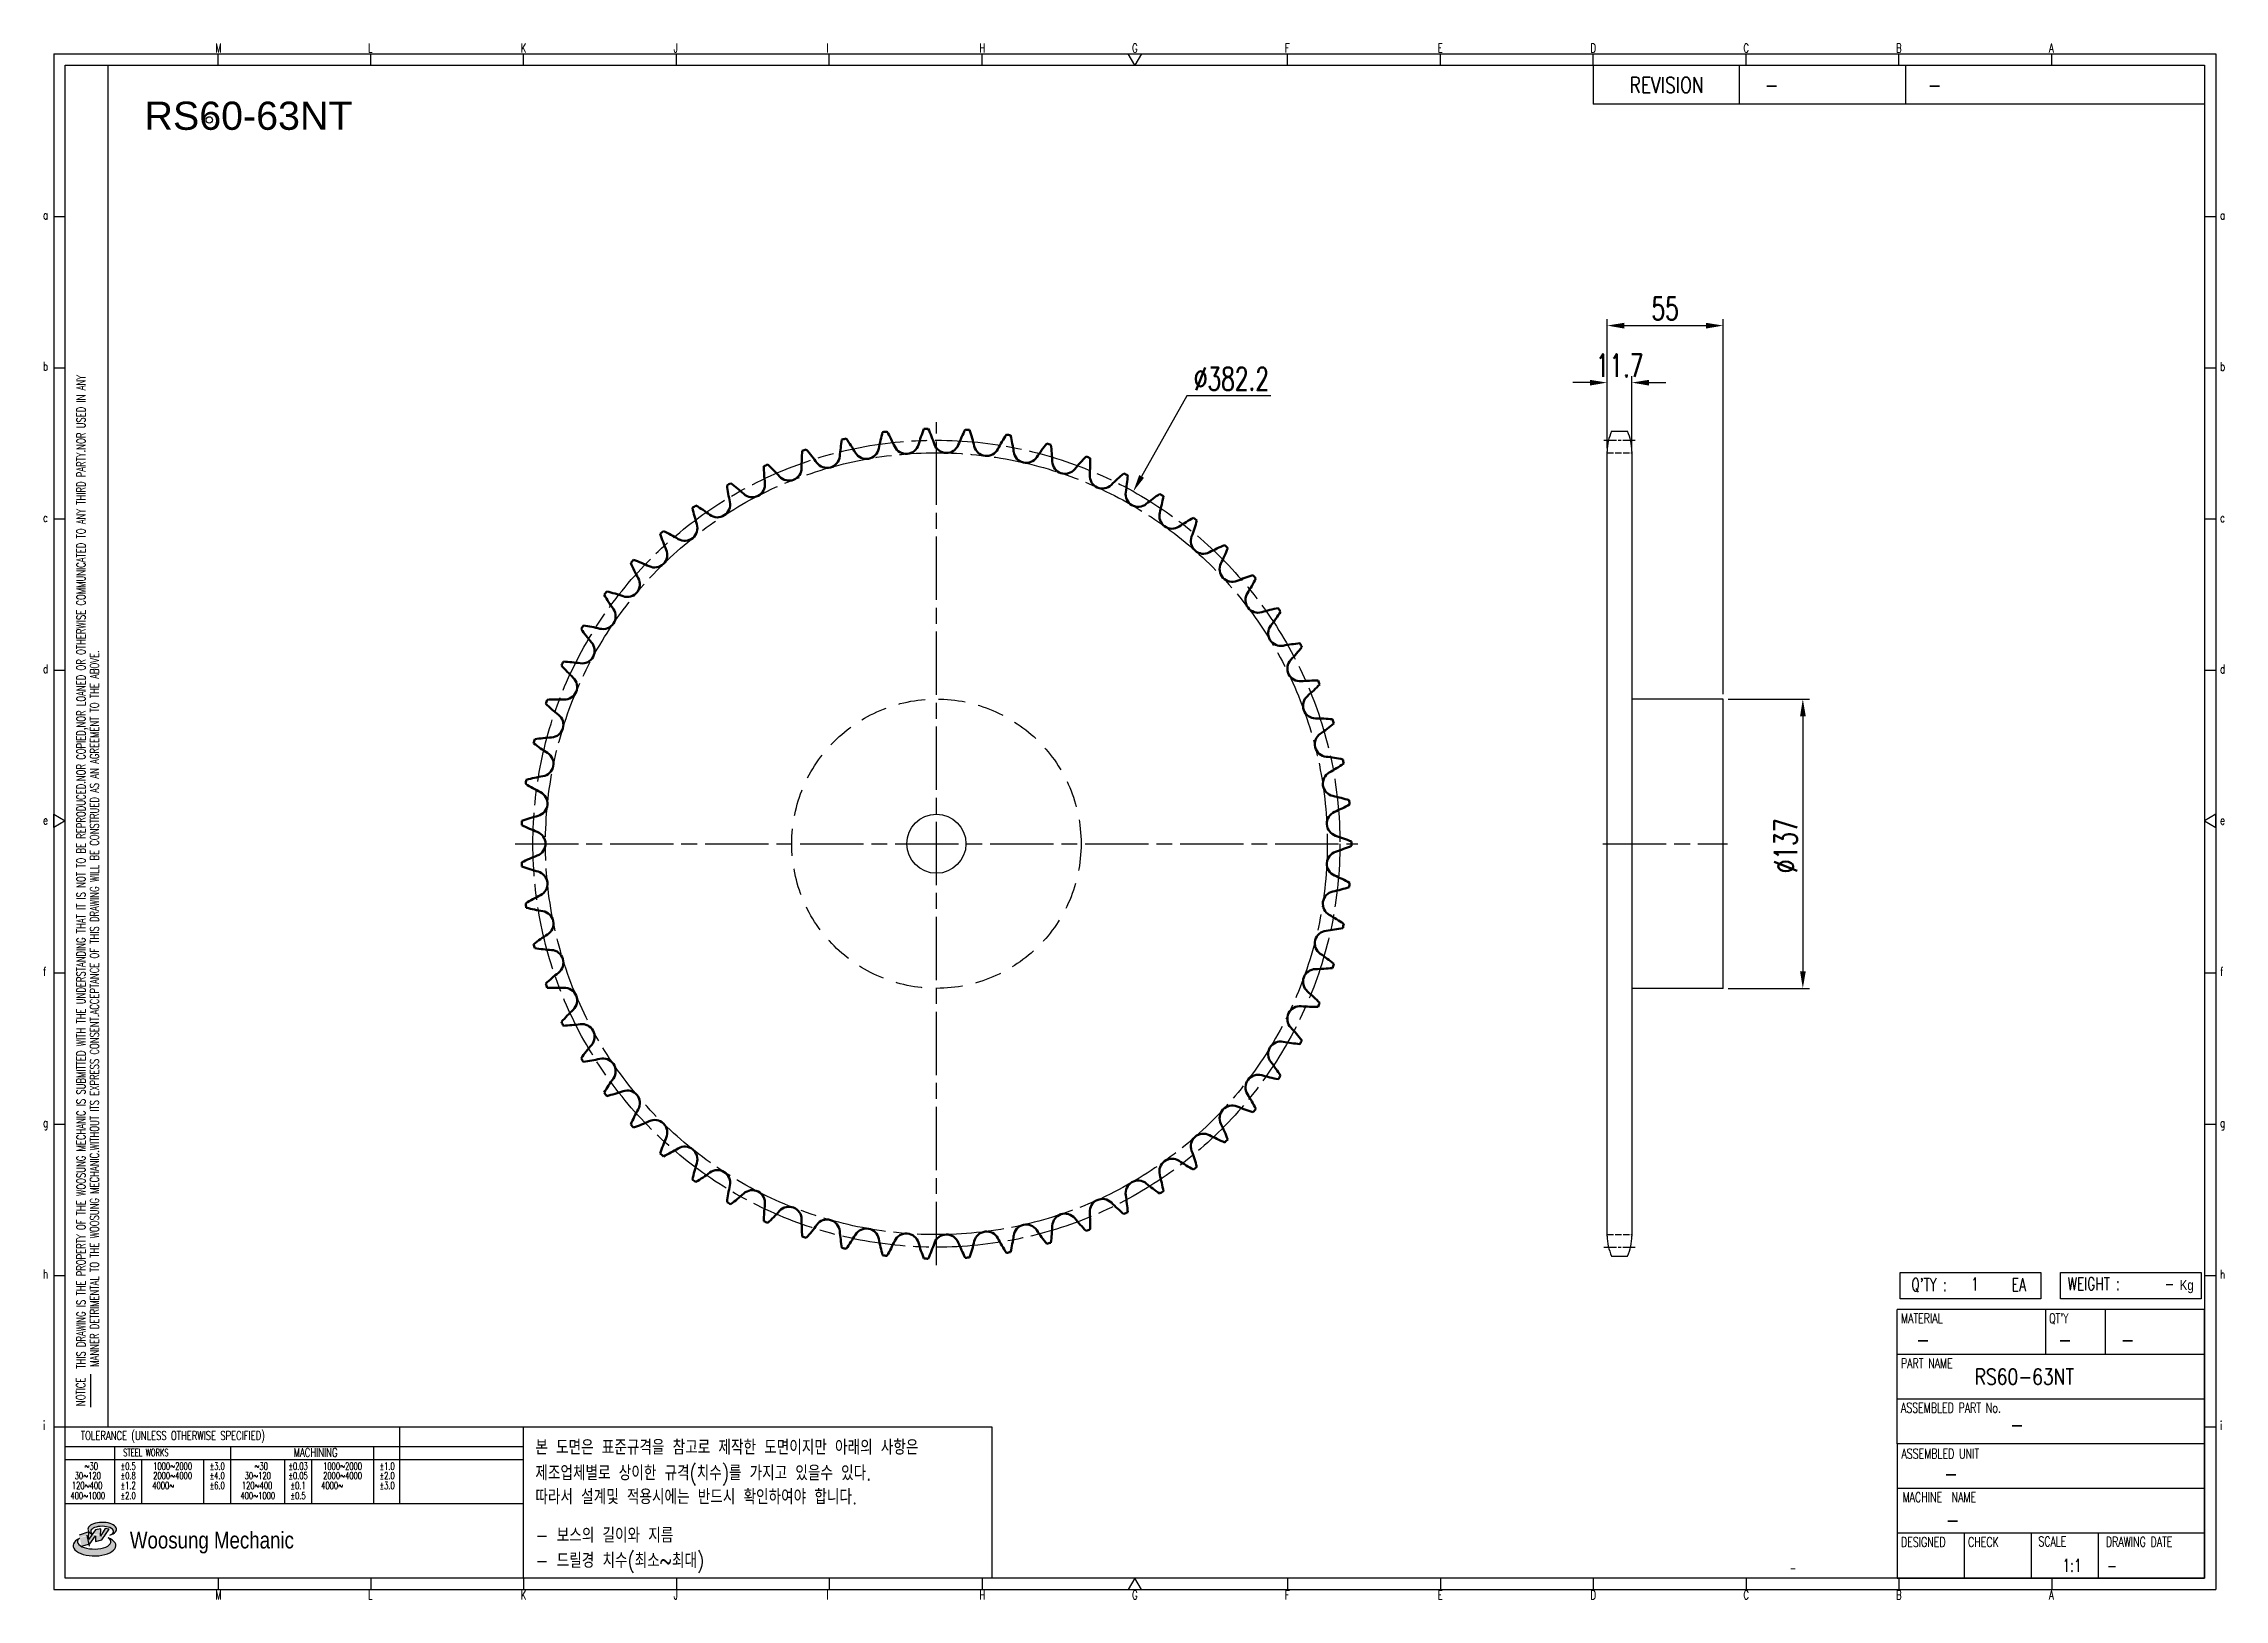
# Model space of a CAD drawing. Header units: millimetres. Extents: x 24038 to 25071, y 27 to 764.
import ezdxf
from ezdxf.enums import TextEntityAlignment as Align

# ---------------------------------------------------------------- set-up
doc = ezdxf.new("R2010")
doc.units = ezdxf.units.MM
for name, pattern in [('AM_ISO02W050', [7.5, 6, -1.5]), ('AM_ISO02W050x2', [3.75, 3, -0.75]), ('AM_ISO08W050', [18, 12, -1.5, 3, -1.5]), ('AM_ISO08W050x2', [9, 6, -0.75, 1.5, -0.75]), ('HIDDEN', [9.525, 6.35, -3.175])]:
    doc.linetypes.add(name, pattern=pattern)
for name, color, linetype, lineweight in [('AM_0N', 7, 'Continuous', 50), ('AM_3N', 6, 'AM_ISO02W050', 25), ('AM_7N', 4, 'AM_ISO08W050', 25)]:
    doc.layers.add(name, color=color, linetype=linetype, lineweight=lineweight)
for name, color, linetype in [('HL', 2, 'HIDDEN'), ('S-DIM', 7, 'Continuous'), ('TITLE', 7, 'Continuous'), ('도면레이아웃', 7, 'Continuous')]:
    doc.layers.add(name, color=color, linetype=linetype)
doc.styles.add('HAN', font='ROMANS.shx', dxfattribs={"width": 0.7, "bigfont": 'whgtxt.shx'})
doc.styles.add('HKD_ST2', font='romans.shx', dxfattribs={"width": 0.7, "height": 4, "bigfont": '@extfont2.shx'})
doc.styles.add('HSG', font='SIMPLEX.shx', dxfattribs={"width": 0.7, "bigfont": 'HSG.shx'})
doc.styles.add('ROMANS', font='romans.shx', dxfattribs={"width": 0.7, "bigfont": 'whgtxt.shx'})
doc.styles.add('SLDTEXTSTYLE4', font='arial.ttf', dxfattribs={"width": 0.8})
doc.styles.get("Standard").update_dxf_attribs({"font": 'arial.ttf'})
doc.dimstyles.new('APP23', dxfattribs={"dimscale": 4.5, "dimtxt": 2.4, "dimasz": 1.8, "dimexe": 0.7, "dimexo": 0.5, "dimgap": 0.6, "dimtad": 1, "dimtoh": 1, "dimdec": 1, "dimrnd": 0.01, "dimzin": 9, "dimdsep": 46, "dimtxsty": 'HSG', "dimcen": 0, "dimclrd": 1, "dimclre": 1, "dimclrt": 256, "dimazin": 2, "dimtp": 1, "dimtm": 1, "dimtfac": 0.5, "dimtdec": 1, "dimtix": 1, "dimtofl": 0, "dimtmove": 0, "dimatfit": 3, "dimfxl": 0, "dimtvp": 1, "dimtolj": 2, "dimlwd": -1, "dimlwe": -1, "dimarcsym": 0})

# ---------------------------------------------------------------- blocks, each defined once
blk = doc.blocks.new('SUYWSHJH')
at = {"layer": '도면레이아웃'}
h = blk.add_hatch(color=10, dxfattribs=at)
h.paths.add_polyline_path([(1.544, 35.177), (1.554, 34.966), (1.779, 35.034), (2.054, 35.422), (1.908, 35.446), (1.728, 35.167), (1.741, 35.439), (1.547, 35.405), (1.292, 35.041), (1.295, 35.33), (0.943, 35.208), (1.03, 34.8), (1.336, 34.885)])
edge = h.paths.add_edge_path()
edge.add_ellipse((1.795, 35.421), major_axis=(-0.53, 0), ratio=0.487785, start_angle=122.36065, end_angle=403.39574)
edge.add_line((1.411, 35.244), (1.419, 35.261))
edge.add_ellipse((1.798, 35.344), major_axis=(-0.423, 0), ratio=0.444396, start_angle=131.58977, end_angle=386.19408, ccw=False)
edge = h.paths.add_edge_path()
edge.add_ellipse((1.512, 34.815), major_axis=(-0.793, 0), ratio=0.480113, start_angle=314.67633, end_angle=590.85213)
edge.add_ellipse((1.501, 34.958), major_axis=(-0.62, 0), ratio=0.43311, start_angle=331.7024, end_angle=574.42495, ccw=False)
for p, q in [((0, 90.118), (80.15, 90.118)), ((0, 90.118), (0, 33.191)), ((6.089, 89.693), (6.089, 90.118)), ((11.753, 89.693), (11.753, 90.118)), ((17.418, 89.693), (17.418, 90.118)), ((23.082, 89.693), (23.082, 90.118)), ((28.746, 89.693), (28.746, 90.118)), ((34.411, 89.693), (34.411, 90.118)), ((45.739, 89.693), (45.739, 90.118)), ((51.404, 89.693), (51.404, 90.118)), ((57.068, 89.693), (57.068, 90.118)), ((62.732, 89.693), (62.732, 90.118)), ((68.397, 89.693), (68.397, 90.118)), ((74.061, 89.693), (74.061, 90.118)), ((80.15, 90.118), (80.15, 33.191)), ((0, 84.085), (0.425, 84.085)), ((79.725, 84.085), (80.15, 84.085)), ((0, 78.478), (0.425, 78.478)), ((79.725, 78.478), (80.15, 78.478)), ((0, 72.87), (0.425, 72.87)), ((79.725, 72.87), (80.15, 72.87)), ((0, 67.262), (0.425, 67.262)), ((79.725, 67.262), (80.15, 67.262)), ((0, 56.047), (0.425, 56.047)), ((79.725, 56.047), (80.15, 56.047)), ((0, 50.439), (0.425, 50.439)), ((79.725, 50.439), (80.15, 50.439)), ((0, 44.832), (0.425, 44.832)), ((79.725, 44.832), (80.15, 44.832)), ((1.377, 39.947), (1.377, 41.174)), ((0, 39.224), (0.425, 39.224)), ((79.725, 39.224), (80.15, 39.224)), ((0, 33.191), (80.15, 33.191)), ((6.089, 33.616), (6.089, 33.191)), ((11.753, 33.616), (11.753, 33.191)), ((17.418, 33.616), (17.418, 33.191)), ((23.082, 33.616), (23.082, 33.191)), ((28.746, 33.616), (28.746, 33.191)), ((34.411, 33.616), (34.411, 33.191)), ((45.739, 33.616), (45.739, 33.191)), ((51.404, 33.616), (51.404, 33.191)), ((57.068, 33.616), (57.068, 33.191)), ((62.732, 33.616), (62.732, 33.191)), ((68.397, 33.616), (68.397, 33.191)), ((74.061, 33.616), (74.061, 33.191))]:
    blk.add_line(p, q)
at = {"color": 2}
for p, q in [((2.017, 39.224), (2.017, 89.693)), ((0.425, 39.224), (17.418, 39.224)), ((12.816, 39.224), (12.816, 36.382)), ((17.418, 33.616), (17.418, 39.224)), ((0.425, 38.487), (17.418, 38.487)), ((0.425, 38.012), (17.418, 38.012)), ((2.257, 38.487), (2.257, 36.382)), ((3.257, 38.012), (3.257, 36.382)), ((5.557, 38.012), (5.557, 36.382)), ((6.557, 38.5), (6.557, 36.382)), ((8.557, 38.012), (8.557, 36.382)), ((9.557, 38.026), (9.557, 36.382)), ((11.857, 38.487), (11.857, 36.382)), ((0.425, 36.382), (17.418, 36.382))]:
    blk.add_line(p, q, dxfattribs=at)
at = {"color": 6, "ltscale": 0.5}
for p, q in [((57.068, 89.693), (57.068, 88.246)), ((62.47, 89.693), (62.47, 88.246)), ((68.635, 89.693), (68.635, 88.246)), ((79.725, 88.246), (57.068, 88.246)), ((68.336, 38.59), (68.336, 43.563)), ((79.725, 43.563), (68.336, 43.563)), ((73.827, 43.563), (73.827, 41.905)), ((76.037, 43.563), (76.037, 41.905)), ((79.725, 38.59), (79.725, 43.563)), ((79.725, 41.905), (68.336, 41.905)), ((79.725, 40.248), (68.336, 40.248)), ((68.336, 38.59), (68.336, 33.616)), ((79.725, 38.59), (68.336, 38.59)), ((79.725, 33.616), (79.725, 38.59)), ((79.725, 36.932), (68.336, 36.932)), ((79.725, 35.274), (68.336, 35.274)), ((70.822, 33.616), (70.822, 35.274)), ((73.309, 33.616), (73.309, 35.274)), ((75.796, 33.616), (75.796, 35.274)), ((68.336, 33.616), (79.725, 33.616))]:
    blk.add_line(p, q, dxfattribs=at)
for points in [[(40.075, 89.693), (39.83, 90.118), (40.32, 90.118)], [(0.425, 89.693), (79.725, 89.693), (79.725, 33.616), (0.425, 33.616)], [(0.425, 61.679), (0, 61.433), (0, 61.924)], [(79.725, 61.679), (80.15, 61.433), (80.15, 61.924)], [(40.075, 33.616), (39.83, 33.191), (40.32, 33.191)]]:
    blk.add_lwpolyline(points, close=True)
at = {"layer": 'TITLE', "color": 20}
for p, q in [((68.449, 43.961), (68.449, 44.936)), ((68.449, 44.936), (73.654, 44.936)), ((73.654, 44.936), (73.654, 43.961)), ((74.39, 43.961), (74.39, 44.936)), ((74.39, 44.936), (79.595, 44.936)), ((79.595, 44.936), (79.595, 43.961)), ((73.654, 43.961), (68.449, 43.961)), ((79.595, 43.961), (74.39, 43.961))]:
    blk.add_line(p, q, dxfattribs=at)
at = {"layer": '도면레이아웃'}
for p, q in [((1.295, 35.33), (0.943, 35.208)), ((1.03, 34.8), (1.336, 34.885)), ((1.224, 35.208), (1.311, 34.8)), ((1.224, 35.208), (1.224, 35.208)), ((1.547, 35.405), (1.292, 35.041)), ((1.292, 35.041), (1.295, 35.33)), ((1.336, 34.885), (1.544, 35.177)), ((1.419, 35.261), (1.411, 35.244)), ((1.544, 35.177), (1.554, 34.966)), ((1.741, 35.439), (1.547, 35.405)), ((1.554, 34.966), (1.779, 35.034)), ((1.908, 35.446), (1.728, 35.167)), ((1.728, 35.167), (1.741, 35.439)), ((1.779, 35.034), (2.054, 35.422)), ((2.054, 35.422), (1.908, 35.446))]:
    blk.add_line(p, q, dxfattribs=at)
for centre, major_axis, ratio, start_param, end_param in [((1.795, 35.421), (-0.53, 0), 0.487785, 2.135596, 7.040584), ((1.512, 34.815), (-0.793, 0), 0.480113, 5.492138, 10.312315), ((1.501, 34.958), (-0.62, 0), 0.43311, 5.789299, 10.025607), ((1.798, 35.344), (-0.423, 0), 0.444396, 2.296675, 6.740358)]:
    blk.add_ellipse(centre, major_axis=major_axis, ratio=ratio, start_param=start_param, end_param=end_param, dxfattribs=at)
at = {"color": 4, "style": 'HKD_ST2', "width": 0.7}
for s, p in [('M', (5.988, 90.164)), ('L', (11.652, 90.164)), ('K', (17.316, 90.164)), ('J', (22.981, 90.164)), ('I', (28.645, 90.164)), ('H', (34.309, 90.164)), ('G', (39.974, 90.164)), ('F', (45.638, 90.164)), ('E', (51.302, 90.164)), ('D', (56.967, 90.164)), ('C', (62.631, 90.164)), ('B', (68.295, 90.164)), ('A', (73.96, 90.164)), ('a', (-0.395, 83.976)), ('a', (80.305, 83.97)), ('b', (-0.395, 78.368)), ('b', (80.305, 78.362)), ('c', (-0.395, 72.76)), ('c', (80.305, 72.754)), ('d', (-0.395, 67.153)), ('d', (80.305, 67.147)), ('e', (-0.395, 61.545)), ('e', (80.305, 61.539)), ('f', (-0.395, 55.937)), ('f', (80.305, 55.931)), ('g', (-0.395, 50.33)), ('g', (80.305, 50.324)), ('h', (-0.395, 44.722)), ('h', (80.305, 44.716)), ('i', (-0.395, 39.114)), ('i', (80.305, 39.108)), ('M', (5.988, 32.824)), ('L', (11.652, 32.824)), ('K', (17.316, 32.824)), ('J', (22.981, 32.824)), ('I', (28.645, 32.824)), ('H', (34.309, 32.824)), ('G', (39.974, 32.824)), ('F', (45.638, 32.824)), ('E', (51.302, 32.824)), ('D', (56.967, 32.824)), ('C', (62.631, 32.824)), ('B', (68.295, 32.824)), ('A', (73.96, 32.824))]:
    blk.add_text(s, height=0.326, dxfattribs=at).set_placement(p)
for s, height, style, width, p in [('REVISION', 0.5806, 'HAN', 0.8, (58.415, 88.664)), ('-', 0.581, 'HAN', 0.8, (63.426, 88.664)), ('-', 0.581, 'HAN', 0.8, (69.468, 88.664)), ("Q'TY : ", 0.4746, 'HKD_ST2', 0.7, (68.857, 44.253)), ('1', 0.475, 'HKD_ST2', 0.7, (71.071, 44.275)), ('EA', 0.4746, 'HKD_ST2', 0.7, (72.578, 44.253)), ('WEIGHT : ', 0.4746, 'HKD_ST2', 0.7, (74.65, 44.286)), ('-', 0.581, 'HAN', 0.8, (69.029, 42.157)), ('-', 0.581, 'HAN', 0.8, (74.289, 42.157)), ('-', 0.581, 'HAN', 0.8, (76.623, 42.157)), ('-', 0.581, 'HAN', 0.8, (72.515, 39.013)), ('-', 0.581, 'HAN', 0.8, (70.067, 37.189)), ('-', 0.581, 'HAN', 0.8, (70.126, 35.48)), ('1:1', 0.4746, 'HKD_ST2', 0.7, (74.458, 33.848)), ('-', 0.475, 'HKD_ST2', 0.7, (76.112, 33.837))]:
    blk.add_text(s, height=height, dxfattribs=dict(style=style, width=width)).set_placement(p)
at = {"color": 6, "style": 'HKD_ST2', "width": 0.7}
for s, p in [(' THIS DRAWING IS THE PROPERTY OF THE WOOSUNG MECHANIC IS SUBMITTED WITH THE UNDERSTANDING THAT IT IS NOT TO BE REPRODUCED.NOR COPIED,NOR LOANED OR OTHERWISE COMMUNICATED TO ANY THIRD PARTY.NOR USED IN ANY', (1.173, 41.217)), ('MANNER DETRIMENTAL TO THE WOOSUNG MECHANIC.WITHOUT ITS EXPRESS CONSENT.ACCEPTANCE OF THIS DRAWING WILL BE CONSTRUED AS AN AGREEMENT TO THE ABOVE.', (1.672, 41.447))]:
    blk.add_text(s, height=0.326266, rotation=90, dxfattribs=at).set_placement(p)
at = {"style": 'HKD_ST2', "width": 0.7}
blk.add_text('-', height=0.475, dxfattribs=at).set_placement((78.613, 44.286), align=Align.RIGHT)
at = {"color": 4, "style": 'HKD_ST2', "width": 0.7}
for s, height, p in [('MATERIAL', 0.3651, (68.474, 43.425)), ("QT'Y", 0.3651, (73.965, 43.425)), ('PART NAME', 0.3651, (68.474, 41.756)), ('ASSEMBLED PART No.', 0.36511, (68.474, 40.109)), ('ASSEMBLED UNIT', 0.36511, (68.49, 38.408)), ('MACHINE  NAME', 0.36511, (68.532, 36.794)), ('DESIGNED', 0.3651, (68.474, 35.136)), ('CHECK', 0.3651, (70.961, 35.136)), ('SCALE', 0.3651, (73.566, 35.153)), ('DRAWING DATE', 0.36511, (76.071, 35.141))]:
    blk.add_text(s, height=height, dxfattribs=at).set_placement(p, align=Align.TOP_LEFT)
at = {"style": 'HKD_ST2', "width": 0.7}
blk.add_text('NOTICE', height=0.3263, rotation=90, dxfattribs=at).set_placement((1.163, 39.988))
for s, height, style, width, p in [('TOLERANCE (UNLESS OTHERWISE SPECIFIED)', 0.32627, 'HKD_ST2', 0.7, (4.417, 38.896)), ('-', 0.326, 'ROMANS', 0.65, (64.469, 33.975))]:
    blk.add_text(s, height=height, dxfattribs=dict(style=style, width=width)).set_placement(p, align=Align.MIDDLE_CENTER)
at = {"color": 4, "style": 'HKD_ST2', "width": 0.7}
for s, height, p in [('STEEL WORKS', 0.26101, (3.416, 38.268)), ('MACHINING', 0.3263, (9.707, 38.27)), ('%%P0.5', 0.261, (2.757, 37.762)), ('%%P0.8', 0.261, (2.757, 37.411)), ('%%P3.0', 0.261, (6.057, 37.762)), ('%%P4.0', 0.261, (6.057, 37.411)), ('%%P0.03', 0.261, (9.057, 37.762)), ('%%P0.05', 0.261, (9.057, 37.411)), ('%%P1.0', 0.261, (12.357, 37.762)), ('%%P2.0', 0.261, (12.357, 37.411)), ('%%P1.2', 0.261, (2.757, 37.045)), ('%%P2.0', 0.261, (2.757, 36.67)), ('%%P6.0', 0.261, (6.057, 37.045)), ('%%P0.1', 0.261, (9.057, 37.045)), ('%%P0.5', 0.261, (9.057, 36.67)), ('%%P3.0', 0.261, (12.357, 37.045))]:
    blk.add_text(s, height=height, dxfattribs=at).set_placement(p, align=Align.MIDDLE)
for s, height, p in [('30%%126120', 0.261, (1.263, 37.411)), ('%%12630', 0.261, (1.389, 37.762)), ('2000%%1264000', 0.26101, (4.407, 37.411)), ('1000%%1262000', 0.26101, (4.407, 37.762)), ('30%%126120', 0.261, (7.563, 37.411)), ('%%12630', 0.261, (7.689, 37.762)), ('2000%%1264000', 0.26101, (10.707, 37.411)), ('1000%%1262000', 0.26101, (10.707, 37.762)), ('400%%1261000', 0.26101, (1.263, 36.67)), ('120%%126400', 0.26101, (1.237, 37.045)), ('4000%%126', 0.261, (4.061, 37.045)), ('400%%1261000', 0.26101, (7.563, 36.67)), ('120%%126400', 0.26101, (7.537, 37.045)), ('4000%%126', 0.261, (10.321, 37.045))]:
    blk.add_text(s, height=height, dxfattribs=at).set_placement(p, align=Align.MIDDLE_CENTER)
at = {"color": 1, "style": 'SLDTEXTSTYLE4', "width": 0.8}
blk.add_text('Woosung Mechanic', height=0.61957, dxfattribs=at).set_placement((2.822, 34.711))
at = {"layer": 'TITLE', "width": 0.8}
blk.add_text('Kg', height=0.3789, dxfattribs=at).set_placement((78.807, 44.286))
blk = doc.blocks.new('*D2')
at = {"layer": 'Defpoints', "color": 0, "transparency": 16777216}
for p in [(24554.1, 551.6), (24367.7, 218)]:
    blk.add_point(p, dxfattribs=at)
at = {"layer": 'S-DIM', "color": 1, "transparency": 16777216}
for p, q in [((24579.4, 596.9), (24558, 558.7)), ((24619.2, 596.9), (24579.4, 596.9))]:
    blk.add_line(p, q, dxfattribs=at)
blk.add_solid([(24556.9, 559.4), (24559.2, 558.1), (24554.1, 551.6)], dxfattribs=at)
at = {"layer": 'S-DIM', "transparency": 16777216, "insert": (24600.6, 605), "char_height": 10.8, "attachment_point": 5, "style": 'HSG'}
blk.add_mtext('\\A2;∅382.2', dxfattribs=at)
blk = doc.blocks.new('*D3')
at = {"layer": 'Defpoints', "color": 0, "transparency": 16777216}
for p in [(24790.2, 603.2), (24778.5, 570), (24790.2, 570)]:
    blk.add_point(p, dxfattribs=at)
at = {"layer": 'S-DIM', "color": 1, "transparency": 16777216}
for p, q in [((24770.4, 603.2), (24762.3, 603.2)), ((24778.5, 572.2), (24778.5, 606.3)), ((24790.2, 572.2), (24790.2, 606.3)), ((24798.3, 603.2), (24806.4, 603.2))]:
    blk.add_line(p, q, dxfattribs=at)
for points in [[(24770.4, 604.5), (24770.4, 601.8), (24778.5, 603.2)], [(24798.3, 604.5), (24798.3, 601.8), (24790.2, 603.2)]]:
    blk.add_solid(points, dxfattribs=at)
at = {"layer": 'S-DIM', "transparency": 16777216, "insert": (24784.4, 611.3), "char_height": 10.8, "attachment_point": 5, "style": 'HSG'}
blk.add_mtext('\\A2;11.7', dxfattribs=at)
blk = doc.blocks.new('*D4')
at = {"layer": 'Defpoints', "color": 0, "transparency": 16777216}
for p in [(24833.5, 630.2), (24778.5, 570), (24833.5, 453.3)]:
    blk.add_point(p, dxfattribs=at)
at = {"layer": 'S-DIM', "color": 1, "transparency": 16777216}
for p, q in [((24778.5, 572.2), (24778.5, 633.3)), ((24786.6, 630.2), (24825.4, 630.2)), ((24833.5, 455.6), (24833.5, 633.3))]:
    blk.add_line(p, q, dxfattribs=at)
for points in [[(24786.6, 631.5), (24786.6, 628.8), (24778.5, 630.2)], [(24825.4, 631.5), (24825.4, 628.8), (24833.5, 630.2)]]:
    blk.add_solid(points, dxfattribs=at)
at = {"layer": 'S-DIM', "transparency": 16777216, "insert": (24806, 638.3), "char_height": 10.8, "attachment_point": 5, "style": 'HSG'}
blk.add_mtext('\\A2;55', dxfattribs=at)
blk = doc.blocks.new('*D5')
at = {"layer": 'Defpoints', "color": 0, "transparency": 16777216}
for p in [(24833.5, 453.3), (24833.5, 316.3), (24871.2, 316.3)]:
    blk.add_point(p, dxfattribs=at)
at = {"layer": 'S-DIM', "color": 1, "transparency": 16777216}
for p, q in [((24835.8, 453.3), (24874.4, 453.3)), ((24871.2, 445.2), (24871.2, 324.4)), ((24835.8, 316.3), (24874.4, 316.3))]:
    blk.add_line(p, q, dxfattribs=at)
for points in [[(24869.9, 445.2), (24872.6, 445.2), (24871.2, 453.3)], [(24869.9, 324.4), (24872.6, 324.4), (24871.2, 316.3)]]:
    blk.add_solid(points, dxfattribs=at)
at = {"layer": 'S-DIM', "transparency": 16777216, "insert": (24863.1, 383.8), "char_height": 10.8, "attachment_point": 5, "rotation": 90, "style": 'HSG'}
blk.add_mtext('\\A2;%%c137', dxfattribs=at)

msp = doc.modelspace()

# ---------------------------------------------------------------- linework, layer by layer
for p, q in [((24780.63, 580.12), (24788.17, 580.12)), ((24778.55, 199.03), (24778.55, 570.62)), ((24790.25, 570.62), (24790.25, 199.03)), ((24833.55, 453.32), (24790.25, 453.32)), ((24833.55, 316.32), (24833.55, 453.32)), ((24833.55, 316.32), (24790.25, 316.32)), ((24780.63, 189.53), (24788.17, 189.53))]:
    msp.add_line(p, q)
at = {"color": 4}
msp.add_lwpolyline([(24265.38, 108.73), (24487.18, 108.73), (24487.18, 37.08), (24265.38, 37.08)], close=True, dxfattribs=at)
for centre, radius in [((24116.51, 727.56), 1.54), ((24460.88, 384.82), 14)]:
    msp.add_circle(centre, radius)
for centre, start, end in [((24801.25, 570.62), 155.25994, 180), ((24767.55, 570.62), 0, 24.74006), ((24801.25, 199.03), 180, 204.74006), ((24767.55, 199.03), 335.25994, 0)]:
    msp.add_arc(centre, 22.7, start, end)
at = {"layer": 'AM_0N'}
for centre, radius, start, end in [((24524.88, 554.68), 92.9, 164.35327, 169.28571), ((24460.88, 384.82), 196.57, 96.84367, 97.44204), ((24356.95, 533.63), 92.9, 25, 29.93244), ((24541.47, 547.46), 92.9, 158.63898, 163.57143), ((24460.88, 384.82), 196.57, 91.12939, 91.72775), ((24372.29, 543.24), 92.9, 19.28571, 24.21816), ((24557.26, 538.63), 92.9, 152.9247, 157.85714), ((24460.88, 384.82), 196.57, 85.4151, 86.01347), ((24388.5, 551.28), 92.9, 13.57143, 18.50387), ((24572.1, 528.27), 92.9, 147.21041, 152.14286), ((24460.88, 384.82), 196.57, 79.70082, 80.29918), ((24489.95, 563.99), 92.9, 175.78184, 180.71429), ((24460.88, 384.82), 196.57, 108.27225, 108.87061), ((24329.53, 510.09), 92.9, 36.42857, 41.36102), ((24409.11, 568.83), 6.01, 216.42857, 355), ((24507.65, 560.21), 92.9, 170.06756, 175), ((24460.88, 384.82), 196.57, 102.55796, 103.15633), ((24342.65, 522.55), 92.9, 30.71429, 35.64673), ((24427.69, 573.07), 6.01, 210.71429, 349.28571), ((24446.6, 575.44), 6.01, 205, 343.57143), ((24465.65, 575.91), 6.01, 199.28571, 337.85714), ((24484.65, 574.49), 6.01, 193.57143, 332.14286), ((24405.43, 557.66), 92.9, 7.85714, 12.78959), ((24503.42, 571.18), 6.01, 187.85714, 326.42857), ((24585.83, 516.48), 92.9, 141.49613, 146.42857), ((24460.88, 384.82), 196.57, 73.98653, 74.5849), ((24422.92, 562.32), 92.9, 2.14286, 7.0753), ((24598.32, 503.39), 92.9, 135.78184, 140.71429), ((24460.88, 384.82), 196.57, 68.27225, 68.87061), ((24460.88, 384.82), 196.57, 113.98653, 114.5849), ((24471.97, 566), 92.9, 181.49613, 186.42857), ((24317.71, 496.39), 92.9, 42.14286, 47.0753), ((24391.05, 562.76), 6.01, 222.14286, 0.71429), ((24521.76, 566.02), 6.01, 182.14286, 320.71429), ((24539.5, 559.06), 6.01, 176.42857, 315), ((24440.78, 565.22), 92.9, 356.42857, 1.36102), ((24609.44, 489.11), 92.9, 130.06756, 135), ((24460.88, 384.82), 196.57, 62.55796, 63.15633), ((24458.84, 566.32), 92.9, 350.71429, 355.64673), ((24460.88, 384.82), 196.57, 119.70082, 120.29918), ((24453.87, 566.2), 92.9, 187.21041, 192.14286), ((24307.31, 481.58), 92.9, 47.85714, 52.78959), ((24373.68, 554.92), 6.01, 227.85714, 6.42857), ((24556.46, 550.36), 6.01, 170.71429, 309.28571), ((24619.09, 473.8), 92.9, 124.35327, 129.28571), ((24476.92, 565.62), 92.9, 345, 349.93244), ((24460.88, 384.82), 196.57, 56.84367, 57.44204), ((24460.88, 384.82), 196.57, 125.4151, 126.01347), ((24435.85, 564.6), 92.9, 192.9247, 197.85714), ((24298.44, 465.81), 92.9, 53.57143, 58.50387), ((24357.17, 545.39), 6.01, 233.57143, 12.14286), ((24572.46, 540.02), 6.01, 165, 303.57143), ((24627.16, 457.61), 92.9, 118.63898, 123.57143), ((24494.84, 563.13), 92.9, 339.28571, 344.21816), ((24460.88, 384.82), 196.57, 51.12939, 51.72775), ((24460.88, 384.82), 196.57, 131.12939, 131.72775), ((24418.07, 561.21), 92.9, 198.63898, 203.57143), ((24291.18, 449.23), 92.9, 59.28571, 64.21816), ((24341.7, 534.27), 6.01, 239.28571, 17.85714), ((24587.36, 528.14), 6.01, 159.28571, 297.85714), ((24460.88, 384.82), 196.57, 136.84367, 137.44204), ((24400.72, 556.08), 92.9, 204.35327, 209.28571), ((24285.61, 432.01), 92.9, 65, 69.93244), ((24327.41, 521.66), 6.01, 245, 23.57143), ((24633.58, 440.69), 92.9, 112.9247, 117.85714), ((24601, 514.84), 6.01, 153.57143, 292.14286), ((24512.43, 558.86), 92.9, 333.57143, 338.50387), ((24460.88, 384.82), 196.57, 45.4151, 46.01347), ((24314.45, 507.69), 6.01, 250.71429, 29.28571), ((24638.29, 423.22), 92.9, 107.21041, 112.14286), ((24529.5, 552.86), 92.9, 327.85714, 332.78959), ((24460.88, 384.82), 196.57, 39.70082, 40.29918), ((24302.95, 492.5), 6.01, 256.42857, 35), ((24460.88, 384.82), 196.57, 142.55796, 143.15633), ((24383.97, 549.23), 92.9, 210.06756, 215), ((24281.78, 414.33), 92.9, 70.71429, 75.64673), ((24613.25, 500.24), 6.01, 147.85714, 286.42857), ((24641.23, 405.37), 92.9, 101.49613, 106.42857), ((24460.88, 384.82), 196.57, 33.98653, 34.5849), ((24460.88, 384.82), 196.57, 148.27225, 148.87061), ((24367.98, 540.76), 92.9, 215.78184, 220.71429), ((24279.74, 396.35), 92.9, 76.42857, 81.36102), ((24623.99, 484.49), 6.01, 142.14286, 280.71429), ((24545.89, 545.2), 92.9, 322.14286, 327.0753), ((24293.01, 476.24), 6.01, 262.14286, 40.71429), ((24642.38, 387.31), 92.9, 95.78184, 100.71429), ((24561.44, 535.94), 92.9, 316.42857, 321.36102), ((24460.88, 384.82), 196.57, 28.27225, 28.87061), ((24460.88, 384.82), 196.57, 153.98653, 154.5849), ((24352.92, 530.74), 92.9, 221.49613, 226.42857), ((24279.49, 378.26), 92.9, 82.14286, 87.0753), ((24633.1, 467.76), 6.01, 136.42857, 275), ((24284.74, 459.07), 6.01, 267.85714, 46.42857), ((24641.72, 369.22), 92.9, 90.06756, 95), ((24640.5, 450.2), 6.01, 130.71429, 269.28571), ((24575.98, 525.17), 92.9, 310.71429, 315.64673), ((24460.88, 384.82), 196.57, 22.55796, 23.15633), ((24460.88, 384.82), 196.57, 159.70082, 160.29918), ((24338.93, 519.26), 92.9, 227.21041, 232.14286), ((24281.04, 360.23), 92.9, 87.85714, 92.78959), ((24278.23, 441.17), 6.01, 273.57143, 52.14286), ((24639.27, 351.29), 92.9, 84.35327, 89.28571), ((24460.88, 384.82), 196.57, 165.4151, 166.01347), ((24284.39, 342.44), 92.9, 93.57143, 98.50387), ((24646.12, 431.99), 6.01, 125, 263.57143), ((24589.39, 513.01), 92.9, 305, 309.93244), ((24460.88, 384.82), 196.57, 16.84367, 17.44204), ((24326.15, 506.45), 92.9, 232.9247, 237.85714), ((24273.52, 422.7), 6.01, 279.28571, 57.85714), ((24635.04, 333.7), 92.9, 78.63898, 83.57143), ((24460.88, 384.82), 196.57, 11.12939, 11.72775), ((24460.88, 384.82), 196.57, 171.12939, 171.72775), ((24289.48, 325.08), 92.9, 99.28571, 104.21816), ((24649.9, 413.31), 6.01, 119.28571, 257.85714), ((24601.51, 499.58), 92.9, 299.28571, 304.21816), ((24314.71, 492.43), 92.9, 238.63898, 243.57143), ((24270.68, 403.86), 6.01, 285, 63.57143), ((24629.09, 316.61), 92.9, 72.9247, 77.85714), ((24612.24, 485.01), 92.9, 293.57143, 298.50387), ((24460.88, 384.82), 196.57, 5.4151, 6.01347), ((24460.88, 384.82), 196.57, 176.84367, 177.44204), ((24304.72, 477.34), 92.9, 244.35327, 249.28571), ((24296.28, 308.31), 92.9, 105, 109.93244), ((24651.79, 394.35), 6.01, 113.57143, 252.14286), ((24269.73, 384.82), 6.01, 290.71429, 69.28571), ((24621.46, 300.2), 92.9, 67.21041, 72.14286), ((24621.46, 469.44), 92.9, 287.85714, 292.78959), ((24460.88, 384.82), 196.57, 359.70082, 0.29918), ((24304.72, 292.3), 92.9, 110.71429, 115.64673), ((24460.88, 384.82), 196.57, 182.55796, 183.15633), ((24296.28, 461.33), 92.9, 250.06756, 255), ((24651.79, 375.3), 6.01, 107.85714, 246.42857), ((24270.68, 365.79), 6.01, 296.42857, 75), ((24649.9, 356.33), 6.01, 102.14286, 240.71429), ((24629.09, 453.03), 92.9, 282.14286, 287.0753), ((24612.24, 284.64), 92.9, 61.49613, 66.42857), ((24460.88, 384.82), 196.57, 353.98653, 354.5849), ((24314.71, 277.22), 92.9, 116.42857, 121.36102), ((24460.88, 384.82), 196.57, 188.27225, 188.87061), ((24289.48, 444.56), 92.9, 255.78184, 260.71429), ((24273.52, 346.95), 6.01, 302.14286, 80.71429), ((24326.15, 263.2), 92.9, 122.14286, 127.0753), ((24646.12, 337.66), 6.01, 96.42857, 235), ((24635.04, 435.95), 92.9, 276.42857, 281.36102), ((24601.51, 270.06), 92.9, 55.78184, 60.71429), ((24460.88, 384.82), 196.57, 348.27225, 348.87061), ((24460.88, 384.82), 196.57, 193.98653, 194.5849), ((24284.39, 427.2), 92.9, 261.49613, 266.42857), ((24278.23, 328.48), 6.01, 307.85714, 86.42857), ((24589.39, 256.63), 92.9, 50.06756, 55), ((24338.93, 250.39), 92.9, 127.85714, 132.78959), ((24640.5, 319.45), 6.01, 90.71429, 229.28571), ((24639.27, 418.35), 92.9, 270.71429, 275.64673), ((24460.88, 384.82), 196.57, 342.55796, 343.15633), ((24460.88, 384.82), 196.57, 199.70082, 200.29918), ((24281.04, 409.42), 92.9, 267.21041, 272.14286), ((24284.74, 310.57), 6.01, 313.57143, 92.14286), ((24575.98, 244.47), 92.9, 44.35327, 49.28571), ((24352.92, 238.91), 92.9, 133.57143, 138.50387), ((24460.88, 384.82), 196.57, 205.4151, 206.01347), ((24633.1, 301.89), 6.01, 85, 223.57143), ((24641.72, 400.42), 92.9, 265, 269.93244), ((24460.88, 384.82), 196.57, 336.84367, 337.44204), ((24279.49, 391.39), 92.9, 272.9247, 277.85714), ((24293.01, 293.41), 6.01, 319.28571, 97.85714), ((24367.98, 228.89), 92.9, 139.28571, 144.21816), ((24623.99, 285.15), 6.01, 79.28571, 217.85714), ((24642.38, 382.34), 92.9, 259.28571, 264.21816), ((24561.44, 233.71), 92.9, 38.63898, 43.57143), ((24460.88, 384.82), 196.57, 331.12939, 331.72775), ((24460.88, 384.82), 196.57, 211.12939, 211.72775), ((24279.74, 373.3), 92.9, 278.63898, 283.57143), ((24302.95, 277.15), 6.01, 325, 103.57143), ((24545.89, 224.45), 92.9, 32.9247, 37.85714), ((24383.97, 220.41), 92.9, 145, 149.93244), ((24613.25, 269.41), 6.01, 73.57143, 212.14286), ((24641.23, 364.28), 92.9, 253.57143, 258.50387), ((24460.88, 384.82), 196.57, 325.4151, 326.01347), ((24460.88, 384.82), 196.57, 216.84367, 217.44204), ((24281.78, 355.32), 92.9, 284.35327, 289.28571), ((24314.45, 261.96), 6.01, 330.71429, 109.28571), ((24400.72, 213.57), 92.9, 150.71429, 155.64673), ((24601, 254.81), 6.01, 67.85714, 206.42857), ((24638.29, 346.43), 92.9, 247.85714, 252.78959), ((24529.5, 216.78), 92.9, 27.21041, 32.14286), ((24460.88, 384.82), 196.57, 319.70082, 320.29918), ((24460.88, 384.82), 196.57, 222.55796, 223.15633), ((24285.61, 337.63), 92.9, 290.06756, 295), ((24327.41, 247.99), 6.01, 336.42857, 115), ((24512.43, 210.78), 92.9, 21.49613, 26.42857), ((24418.07, 208.43), 92.9, 156.42857, 161.36102), ((24460.88, 384.82), 196.57, 228.27225, 228.87061), ((24291.18, 320.41), 92.9, 295.78184, 300.71429), ((24341.7, 235.38), 6.01, 342.14286, 120.71429), ((24587.36, 241.5), 6.01, 62.14286, 200.71429), ((24494.84, 206.52), 92.9, 15.78184, 20.71429), ((24633.58, 328.95), 92.9, 242.14286, 247.0753), ((24460.88, 384.82), 196.57, 313.98653, 314.5849), ((24435.85, 205.05), 92.9, 162.14286, 167.0753), ((24298.44, 303.84), 92.9, 301.49613, 306.42857), ((24357.17, 224.25), 6.01, 347.85714, 126.42857), ((24572.46, 229.62), 6.01, 56.42857, 195), ((24476.92, 204.02), 92.9, 10.06756, 15), ((24627.16, 312.04), 92.9, 236.42857, 241.36102), ((24460.88, 384.82), 196.57, 308.27225, 308.87061), ((24460.88, 384.82), 196.57, 233.98653, 234.5849), ((24453.87, 203.45), 92.9, 167.85714, 172.78959), ((24307.31, 288.07), 92.9, 307.21041, 312.14286), ((24373.68, 214.73), 6.01, 353.57143, 132.14286), ((24556.46, 219.28), 6.01, 50.71429, 189.28571), ((24458.84, 203.32), 92.9, 4.35327, 9.28571), ((24619.09, 295.84), 92.9, 230.71429, 235.64673), ((24460.88, 384.82), 196.57, 302.55796, 303.15633), ((24460.88, 384.82), 196.57, 239.70082, 240.29918), ((24471.97, 203.65), 92.9, 173.57143, 178.50387), ((24317.71, 273.26), 92.9, 312.9247, 317.85714), ((24391.05, 206.89), 6.01, 359.28571, 137.85714), ((24489.95, 205.65), 92.9, 179.28571, 184.21816), ((24409.11, 200.82), 6.01, 5, 143.57143), ((24521.76, 203.63), 6.01, 39.28571, 177.85714), ((24598.32, 266.26), 92.9, 219.28571, 224.21816), ((24539.5, 210.59), 6.01, 45, 183.57143), ((24440.78, 204.43), 92.9, 358.63898, 3.57143), ((24609.44, 280.53), 92.9, 225, 229.93244), ((24460.88, 384.82), 196.57, 296.84367, 297.44204), ((24460.88, 384.82), 196.57, 245.4151, 246.01347), ((24460.88, 384.82), 196.57, 251.12939, 251.72775), ((24329.53, 259.56), 92.9, 318.63898, 323.57143), ((24507.65, 209.44), 92.9, 185, 189.93244), ((24342.65, 247.1), 92.9, 324.35327, 329.28571), ((24427.69, 196.58), 6.01, 10.71429, 149.28571), ((24524.88, 214.97), 92.9, 190.71429, 195.64673), ((24356.95, 236.01), 92.9, 330.06756, 335), ((24446.6, 194.21), 6.01, 16.42857, 155), ((24465.65, 193.73), 6.01, 22.14286, 160.71429), ((24388.5, 218.37), 92.9, 341.49613, 346.42857), ((24484.65, 195.16), 6.01, 27.85714, 166.42857), ((24572.1, 241.38), 92.9, 207.85714, 212.78959), ((24405.43, 211.99), 92.9, 347.21041, 352.14286), ((24503.42, 198.47), 6.01, 33.57143, 172.14286), ((24585.83, 253.16), 92.9, 213.57143, 218.50387), ((24422.92, 207.33), 92.9, 352.9247, 357.85714), ((24460.88, 384.82), 196.57, 291.12939, 291.72775), ((24460.88, 384.82), 196.57, 256.84367, 257.44204), ((24460.88, 384.82), 196.57, 262.55796, 263.15633), ((24541.47, 222.18), 92.9, 196.42857, 201.36102), ((24460.88, 384.82), 196.57, 268.27225, 268.87061), ((24372.29, 226.4), 92.9, 335.78184, 340.71429), ((24557.26, 231.02), 92.9, 202.14286, 207.0753), ((24460.88, 384.82), 196.57, 273.98653, 274.5849), ((24460.88, 384.82), 196.57, 279.70082, 280.29918), ((24460.88, 384.82), 196.57, 285.4151, 286.01347)]:
    msp.add_arc(centre, radius, start, end, dxfattribs=at)
at = {"layer": 'AM_3N', "linetype": 'AM_ISO02W050x2'}
for p, q in [((24778.55, 569.96), (24790.25, 569.96)), ((24778.55, 199.69), (24790.25, 199.69))]:
    msp.add_line(p, q, dxfattribs=at)
at = {"layer": 'AM_7N', "linetype": 'AM_ISO08W050x2', "ltscale": 5}
for p, q in [((24460.88, 185.26), (24460.88, 584.39)), ((24261.32, 384.82), (24660.45, 384.82)), ((24776.55, 384.82), (24835.55, 384.82))]:
    msp.add_line(p, q, dxfattribs=at)
at = {"layer": 'AM_7N', "linetype": 'AM_ISO08W050x2'}
for p, q in [((24776.99, 575.91), (24791.81, 575.91)), ((24776.99, 193.73), (24791.81, 193.73))]:
    msp.add_line(p, q, dxfattribs=at)
at = {"layer": 'AM_7N', "linetype": 'AM_ISO08W050x2', "ltscale": 5}
for radius in [191.09, 185.13]:
    msp.add_circle((24460.88, 384.82), radius, dxfattribs=at)
at = {"layer": 'HL', "ltscale": 2}
msp.add_circle((24460.88, 384.82), 68.5, dxfattribs=at)

# ---------------------------------------------------------------- block references
at = {"xscale": 12.7763211407858, "yscale": 12.7763211407858, "zscale": 12.7763211407858}
msp.add_blockref('SUYWSHJH', (24042.85, -392.41), dxfattribs=at)

# ---------------------------------------------------------------- texts
at = {"color": 2}
msp.add_text('RS60-63NT', height=13.349, dxfattribs=at).set_placement((24085.86, 722.9))
at = {"style": 'HAN', "width": 0.8}
msp.add_text('RS60-63NT', height=7.418, dxfattribs=at).set_placement((24952.61, 128.68))
at = {"color": 4, "style": 'HAN', "width": 0.8}
for s, p in [('본 도면은 표준규격을 참고로 제작한 도면이지만 아래의 사항은', (24270.94, 95.47)), ('제조업체별로 상이한 규격(치수)를 가지고 있을수 있다.', (24270.94, 83.3)), ('따라서 설계및 적용시에는 반드시 확인하여야 합니다.', (24270.94, 72.01)), ('- 보스의 길이와 지름', (24270.94, 53.81)), ('- 드릴경 치수(최소~최대)', (24270.94, 41.85))]:
    msp.add_text(s, height=7.0188, dxfattribs=at).set_placement(p)

# ---------------------------------------------------------------- dimensions: what is measured, and where the dimension line sits
at = {"layer": 'S-DIM'}
dim = msp.add_linear_dim(base=(24833.55, 630.18), p1=(24778.55, 569.96), p2=(24833.55, 453.32), dimstyle='APP23', dxfattribs=at)
dim.commit()
dim.dimension.update_dxf_attribs({"geometry": '*D4', "text_midpoint": (24806.05, 638.28)})
dim = msp.add_diameter_dim_2p(p1=(24367.68, 218.01), p2=(24554.09, 551.64), dimstyle='APP23', dxfattribs=at)
dim.commit()
dim.dimension.update_dxf_attribs({"geometry": '*D2', "text_midpoint": (24600.62, 596.91), "dimtype": 131})
dim = msp.add_linear_dim(base=(24790.25, 603.18), p1=(24778.55, 569.96), p2=(24790.25, 569.96), dimstyle='APP23', dxfattribs=at)
dim.commit()
dim.dimension.update_dxf_attribs({"geometry": '*D3', "text_midpoint": (24784.4, 603.18), "dimtype": 128})
dim = msp.add_linear_dim(base=(24871.2, 316.32), p1=(24833.55, 453.32), p2=(24833.55, 316.32), angle=90, text='%%c<>', dimstyle='APP23', dxfattribs=at)
dim.commit()
dim.dimension.update_dxf_attribs({"geometry": '*D5', "text_midpoint": (24871.2, 383.77), "dimtype": 128})

doc.saveas('drawing.dxf')
